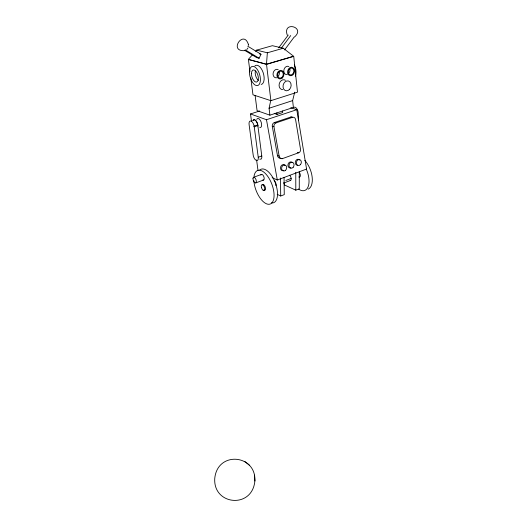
<?xml version="1.0" encoding="UTF-8"?>
<svg xmlns="http://www.w3.org/2000/svg" width="527" height="527" viewBox="0 0 527 527"><rect width="100%" height="100%" fill="white"/><g stroke="black" fill="none" stroke-linecap="round" stroke-linejoin="round"><path stroke-width="0.79" d="M299.29 171.802L299.277 188.837L295.805 190.175L284.376 184.931L284.093 182.513M266.484 64.222L267.354 52.792L283.262 48.234L293.618 56.237L266.484 64.222L248.362 59.367L252.505 54.755M254.87 481.019C252.222 509.141 213.007 505.255 214.752 478.45C217.434 450.565 256.392 454.432 254.87 481.019L254.429 475.137M294.698 92.159L292.643 100.604L293.387 107.455L269.916 115.176L269.073 108.246L270.746 100.519M244.897 50.487L256.741 57.641L259.126 58.26L260.99 54.274L247.749 46.192M247.973 47.983L246.761 49.558M278.684 47.845L288.229 35.045M281.128 48.418L290.713 35.566M284.58 49.92L294.125 37.101M255.615 51.29L256.649 50.137L272.387 45.691L283.262 48.234M294.613 36.916C305.864 26.805 282.235 20.777 287.268 35.078M277.195 194.318L280.713 196.004L284.257 194.634L284.06 177.507M263.223 190.339L264.02 190.036A3.07 1.449 69.5 0 0 265.522 188.37L265.41 187.632A3.07 1.449 69.5 0 0 264.034 184.957A3.07 1.449 69.5 0 0 262.433 184.654M283.605 183.08L290.502 180.471M285.832 180.465L291.154 178.455A3.004 1.509 69.6 0 0 289.567 175.214M262.782 184.891L263.579 184.595M272.13 177.652L277.294 180.01L306.569 169.048L296.773 109.695L290.785 107.732M255.786 182.902L263.605 180.003M253.559 177.309L261.385 174.437M281.161 158.403L282.261 158.686L299.092 152.593A2.879 2.319 -76.4 0 0 300.588 149.668L295.548 119.333A3.314 2.681 -79.2 0 0 292.432 117.369L290.746 117.066L274.323 122.567A3.129 2.569 -78.9 0 0 272.288 126.296L277.492 155.623A3.808 3.109 -76 0 0 280.614 158.265M252.986 120.584A4.717 2.279 72 0 1 255.72 120.624A4.717 2.279 72 0 1 257.828 125.558L254.205 126.763A4.73 2.266 71.9 0 0 251.043 121.072A4.73 2.266 71.9 0 0 249.133 124.827L253.184 155.05A4.638 2.207 70.7 0 0 254.936 159.306L256.267 160.432L257.453 160.412A4.638 2.207 70.7 0 0 258.23 157.23L261.774 155.972L257.769 124.932A4.743 2.292 72 0 0 255.503 120.347A4.743 2.292 72 0 0 252.927 120.63M274.323 122.567L275.983 122.89L292.432 117.369M254.205 126.763L254.146 126.137L257.769 124.932L257.874 126.085M251.478 121.21L250.516 113.951L266.478 119.728L296.773 109.695M274.238 113.437L277.044 114.412L282.729 112.541L282.551 110.98M250.516 113.951L259.686 110.98M269.073 108.246L292.643 100.604M250.793 77.956L252.98 94.814L270.891 100.67L297.491 92.172L293.73 56.349L266.524 64.353L248.401 59.498L249.963 71.54M245.042 50.618C227.605 52.166 244.311 27.938 248.645 45.474M271.464 202.796L272.67 202.954A17.892 8.537 69.5 0 0 275.147 182.408A17.892 8.537 69.5 0 0 259.745 170.03M272.288 126.296L273.941 126.632L279.139 156.045A3.821 3.116 -75.9 0 0 282.261 158.686M259.791 159.174L260.984 159.147A4.631 2.22 70.7 0 0 261.774 155.972M297.268 152.593L298.381 152.863M256.649 50.137L267.354 52.792M259.396 53.873L260.99 54.274M277.492 155.623L279.139 156.045M269.916 115.176L257.071 110.65L255.108 95.367M245.167 49.815L259.126 58.26M249.271 465.11L244.851 461.52M248.527 44.248L248.599 44.591M266.478 119.728L277.294 180.01M254.146 126.137L258.23 157.23M256.609 159.951L257.993 170.445M266.524 64.353L270.891 100.67M276.859 112.85L277.044 114.412M298.427 120.643L298.236 113.279A4.591 2.424 72.5 0 0 296.497 108.292A4.591 2.424 72.5 0 0 293.486 107.66M280.456 178.034L280.713 196.004M295.766 172.309L295.805 190.175M291.161 178.455A3.004 1.509 69.6 0 1 290.179 180.55M274.106 180.656A3.05 1.476 69.5 0 1 275.937 183.666L276.049 184.404A3.05 1.476 69.5 0 1 275.911 185.623M299.184 172.243A2.978 1.528 69.6 0 1 300.337 175.682A2.978 1.528 69.6 0 1 298.875 176.98M254.014 176.361A17.938 8.485 69.5 0 1 269.844 179.74A17.938 8.485 69.5 0 1 269.04 204.292A17.938 8.485 69.5 0 1 253.869 180.741M260.898 175.135A2.997 1.423 69.9 0 1 262.762 174.931A2.997 1.423 69.9 0 1 264.192 178.515A2.997 1.423 69.9 0 1 262.815 179.951M306.273 169.095A17.365 8.913 69.6 0 1 308.163 186.65A17.365 8.913 69.6 0 1 298.644 189.127M304.79 160.366A17.325 8.959 69.7 0 1 312.155 177.046A17.325 8.959 69.7 0 1 308.15 189.14M256.702 119.392A4.73 2.306 72 0 1 261.076 121.882A4.73 2.306 72 0 1 259.771 127.521M294.455 64.979A10.487 5.573 74.4 0 1 295.416 76.204M258.487 80.433A6.291 3.129 74 0 1 255.332 71.04M254.93 65.882A9.927 4.941 74 0 1 263.164 72.647A9.927 4.941 74 0 1 261.161 84.458M276.708 77.772A4.308 3.432 -75.4 0 1 273.144 73.095A4.308 3.432 -75.4 0 1 278.19 69.604M282.749 89.61A5.013 3.966 -74.3 0 1 279.33 83.516A5.013 3.966 -74.3 0 1 285.496 80.335M287.373 74.65A4.282 3.379 -75.5 0 1 283.895 69.992A4.282 3.379 -75.5 0 1 288.875 66.527M278.948 71.422A3.485 2.773 -75.4 0 1 277.406 76.718M289.613 68.339A3.465 2.727 -75.5 0 1 288.065 73.602M283.546 170.531A3.057 2.483 -74.7 0 1 280.687 169.055A3.057 2.483 -74.7 0 1 281.714 165.261A3.057 2.483 -74.7 0 1 284.929 165.432M290.93 167.803A3.037 2.457 -75 0 1 288.104 166.321A3.037 2.457 -75 0 1 289.132 162.553A3.037 2.457 -75 0 1 292.314 162.724M297.597 165.234A3.024 2.431 -75.3 0 1 295.535 161.216A3.024 2.431 -75.3 0 1 299.619 160.05M290.746 117.066A3.3 2.675 -79.3 0 1 292.663 117.29M273.941 126.632A3.136 2.576 -78.8 0 1 275.983 122.89M261.412 187.309L261.293 186.571A3.07 1.449 69.5 0 1 262.565 184.779A3.07 1.449 69.5 0 1 264.613 187.928L264.732 188.673A3.07 1.449 69.5 0 1 263.454 190.458A3.07 1.449 69.5 0 1 261.412 187.309M253 178.574A3.017 1.403 69.8 0 0 255.424 182.974A3.017 1.403 69.8 0 0 255.608 178.765A3.017 1.403 69.8 0 0 253 178.574M249.475 71.909A9.947 4.914 73.9 0 0 257.433 85.598A9.947 4.914 73.9 0 0 257.894 70.427A9.947 4.914 73.9 0 0 249.475 71.909M251.445 73.444A6.304 3.116 73.9 0 0 256.504 82.093A6.304 3.116 73.9 0 0 256.768 72.462A6.304 3.116 73.9 0 0 251.445 73.444M282.268 77.989A4.335 3.439 -75.2 0 0 282.05 70.651A4.335 3.439 -75.2 0 0 276.906 75.275A4.335 3.439 -75.2 0 0 282.268 77.989M281.912 77.344A3.505 2.78 -75.2 0 0 281.741 71.415A3.505 2.78 -75.2 0 0 277.577 75.157A3.505 2.78 -75.2 0 0 281.912 77.344M292.874 74.821A4.308 3.386 -75.4 0 0 292.696 67.528A4.308 3.386 -75.4 0 0 287.604 72.113A4.308 3.386 -75.4 0 0 292.874 74.821M292.531 74.182A3.485 2.74 -75.4 0 0 292.386 68.286A3.485 2.74 -75.4 0 0 288.269 71.995A3.485 2.74 -75.4 0 0 292.531 74.182M289.652 89.267A5.046 3.979 -74.1 0 0 288.532 81.006A5.046 3.979 -74.1 0 0 283.071 87.238A5.046 3.979 -74.1 0 0 289.652 89.267M300.482 164.562A3.03 2.437 -75.3 0 0 299.652 159.602A3.03 2.437 -75.3 0 0 296.418 163.416A3.03 2.437 -75.3 0 0 300.482 164.562M293.19 167.27A3.043 2.464 -75 0 0 292.347 162.29A3.043 2.464 -75 0 0 289.079 166.124A3.043 2.464 -75 0 0 293.19 167.27M285.278 170.511A3.057 2.49 -74.7 0 0 285.555 165.28A3.057 2.49 -74.7 0 0 281.622 168.087A3.057 2.49 -74.7 0 0 285.278 170.511"/></g></svg>
